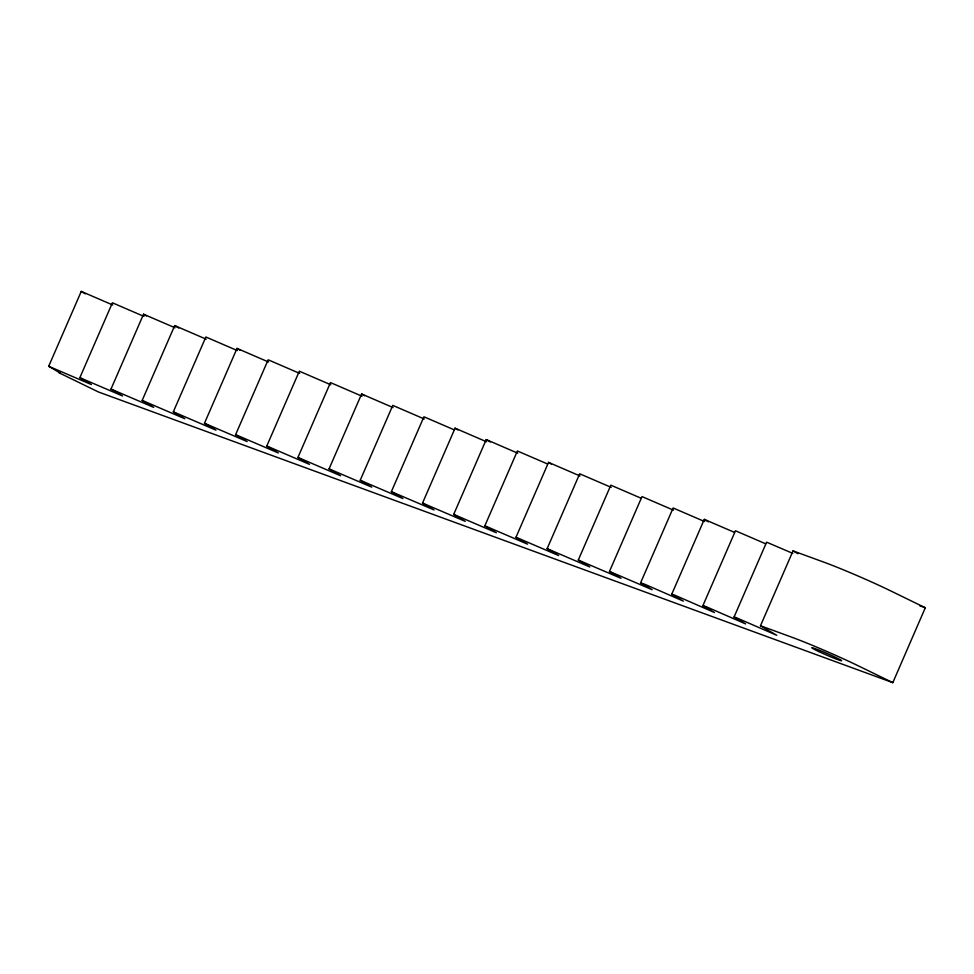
<?xml version="1.0" encoding="UTF-8"?>
<svg xmlns="http://www.w3.org/2000/svg" width="974" height="974" viewBox="0 0 974 974"><rect width="100%" height="100%" fill="white"/><g stroke="black" fill="none" stroke-linecap="round" stroke-linejoin="round"><path stroke-width="1.46" d="M112.753 304.996L81.256 291.396L48.7 366.273L60.266 373.139L59.073 372.811L98.398 391.962L892.817 682.652L925.3 607.752L890.358 590.731A51.098 2.581 23.5 0 0 824.187 562.278L793.043 550.882L760.487 625.746L776.777 635.304L736.234 617.674L734.055 617.041L745.621 623.908L706.028 606.632L702.899 605.645L714.466 612.512L674.872 595.236L671.743 594.25L683.322 601.116L644.764 584.254L640.6 582.842L652.166 589.708L609.493 571.397L642 496.582L673.484 510.169M48.7 366.273L91.386 384.572L79.856 377.668L112.412 302.792L143.896 316.392M79.856 377.668L122.541 395.968L110.999 389.064L143.555 314.2L175.052 327.788M110.999 389.064L153.697 407.363L142.155 400.46L174.711 325.596L206.208 339.183M142.216 400.411L184.841 418.759L173.311 411.868L205.867 336.992L237.364 350.591M173.36 411.819L215.997 430.167L204.467 423.264L237.023 348.388L268.507 361.987M204.467 423.264L247.153 441.563L235.611 434.66L268.167 359.796L299.663 373.383M235.611 434.66L278.296 452.959L266.766 446.055L299.322 371.191L330.819 384.779M266.815 446.007L309.452 464.354L297.922 457.463L330.478 382.587L361.963 396.187M297.971 457.415L340.608 475.762L329.066 468.859L361.622 393.983L393.119 407.582M329.066 468.859L371.764 487.158L360.222 480.255L392.778 405.391L424.274 418.978M360.222 480.255L402.907 498.554L391.378 491.651L423.933 416.787L454.091 429.778M391.378 491.651L434.063 509.95L422.533 503.059L455.077 428.183L486.574 441.782M422.533 503.059L465.219 521.358L453.677 514.455L486.233 439.578L517.73 453.178M453.738 514.406L496.363 532.754L484.833 525.85L517.389 450.986L547.546 463.977M484.882 525.802L527.518 544.149L515.989 537.246L548.545 462.382L580.029 475.969M515.989 537.246L558.674 555.545L547.132 548.654L579.688 473.778L611.185 487.377M547.132 548.654L589.818 566.953L578.288 560.05L610.844 485.174L641.002 498.177M640.6 582.842L673.144 507.978L704.64 521.565M671.743 594.25L704.299 519.373L734.457 532.364M702.899 605.645L735.455 530.769L765.613 543.772M734.055 617.041L766.611 542.177L792.775 553.366M578.288 560.05L621.01 578.312L609.444 571.446M919.639 605.67L925.3 607.752M760.487 625.746L791.631 637.154A51.098 2.581 23.5 0 1 857.802 665.595L892.817 682.652M793.043 550.882L797.949 553.743M708.378 521.821L704.299 519.373M551.418 464.135L548.545 462.382M490.312 442.026L486.233 439.578M457.963 429.936L455.077 428.183M364.507 395.736L361.622 393.983M239.896 350.141L237.023 348.388M178.79 328.043L174.711 325.596M146.441 315.941L143.555 314.2M85.335 293.844L81.256 291.396M818.781 651.557A16.351 0.828 23.5 0 0 841.646 660.725A16.351 0.828 23.5 0 0 819.536 650.328A16.351 0.828 23.5 0 0 818.781 651.557"/></g></svg>
